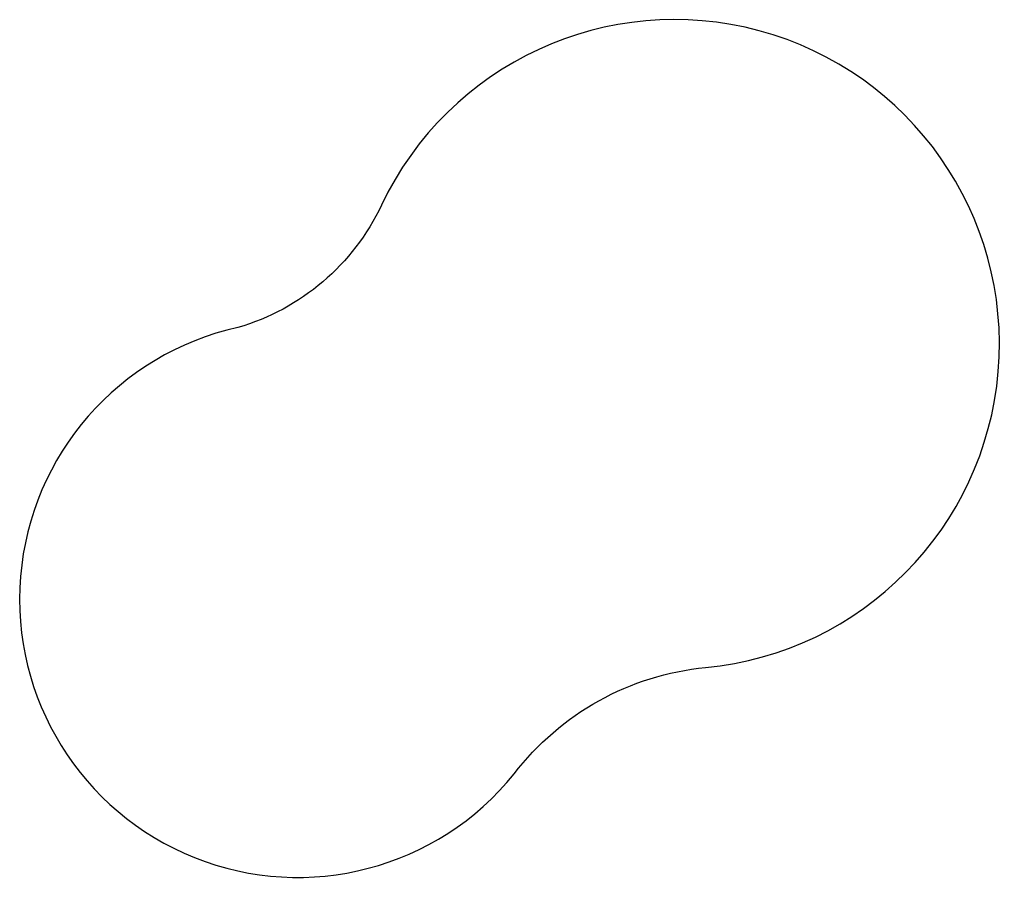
# Model space of a CAD drawing. Header units: metres. Extents: x 251289.1 to 251328.3, y 412204.8 to 412239.2.
import ezdxf

# ---------------------------------------------------------------- set-up
doc = ezdxf.new("R2010")
doc.units = ezdxf.units.M

msp = doc.modelspace()

# ---------------------------------------------------------------- linework, layer by layer
at = {"layer": '1'}
msp.add_lwpolyline([(251297.818, 412226.829), (251297.818, 412226.829, 1.411055), (251308.898, 412208.938, -0.208784), (251316.57, 412213.197, 1.718125), (251303.571, 412231.727, -0.214721)], format="xyb", close=True, dxfattribs=at)

doc.saveas('drawing.dxf')
